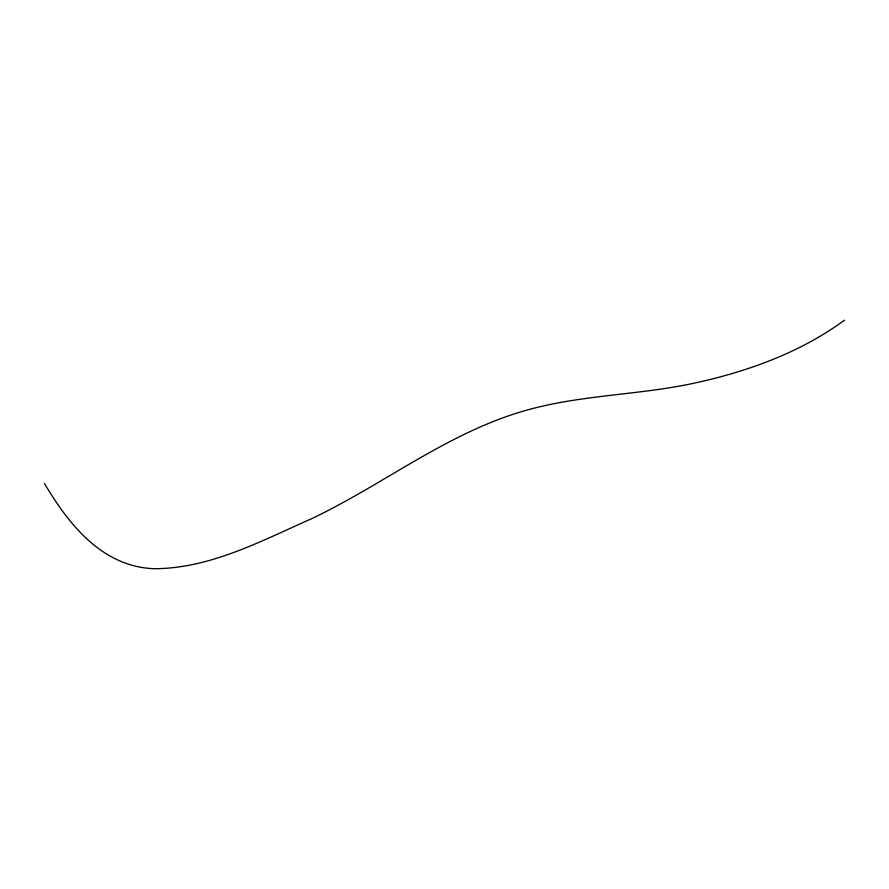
<?xml version="1.0" encoding="UTF-8"?>
<svg xmlns="http://www.w3.org/2000/svg" width="889" height="889" viewBox="0 0 889 889"><rect width="100%" height="100%" fill="white"/><g stroke="black" fill="none" stroke-linecap="round" stroke-linejoin="round"><path stroke-width="1.33" d="M844.55 320.173C805.656 348.677 760.095 366.801 713.6 378.647A423.186 325.774 -31.5 0 1 700.732 381.692C643.192 395.249 583.162 394.138 526.155 410.318A275.801 212.315 -31.5 0 0 505.141 417.019C435.943 441.855 377.214 487.55 311.15 518.932C260.944 541.023 209.682 568.827 153.464 568.704A110.869 85.344 -31.5 0 1 138.473 566.838C94.845 557.803 65.975 519.665 44.45 483.483"/></g></svg>
